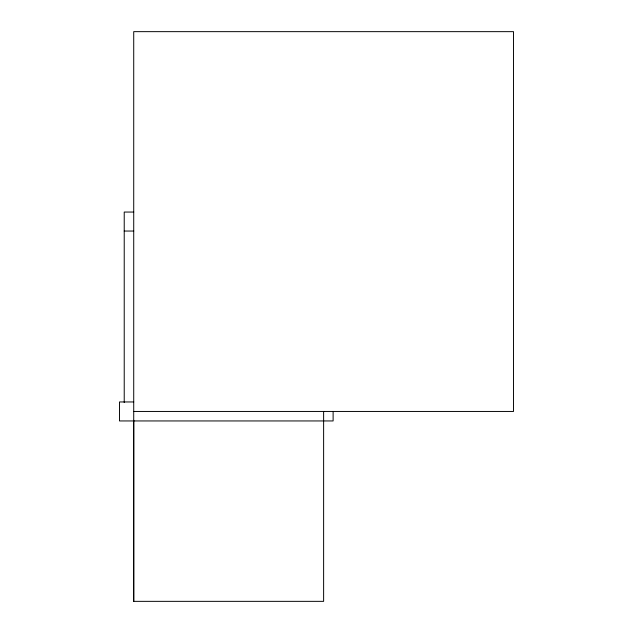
<?xml version="1.0" encoding="UTF-8"?>
<svg xmlns="http://www.w3.org/2000/svg" width="633" height="633" viewBox="0 0 633 633"><rect width="100%" height="100%" fill="white"/><g stroke="black" fill="none" stroke-linecap="round" stroke-linejoin="round"><path stroke-width="0.95" d="M323.621 411.45L323.621 601.35L133.721 601.35L133.721 420.352M133.721 212.055L124.226 212.055L124.226 402.548M124.226 231.045L133.721 231.045M133.721 401.955L119.479 401.955L119.479 420.945L333.116 420.945L333.116 411.45M133.721 411.45L513.521 411.45L513.521 31.65L133.721 31.65L133.721 601.35"/></g></svg>
